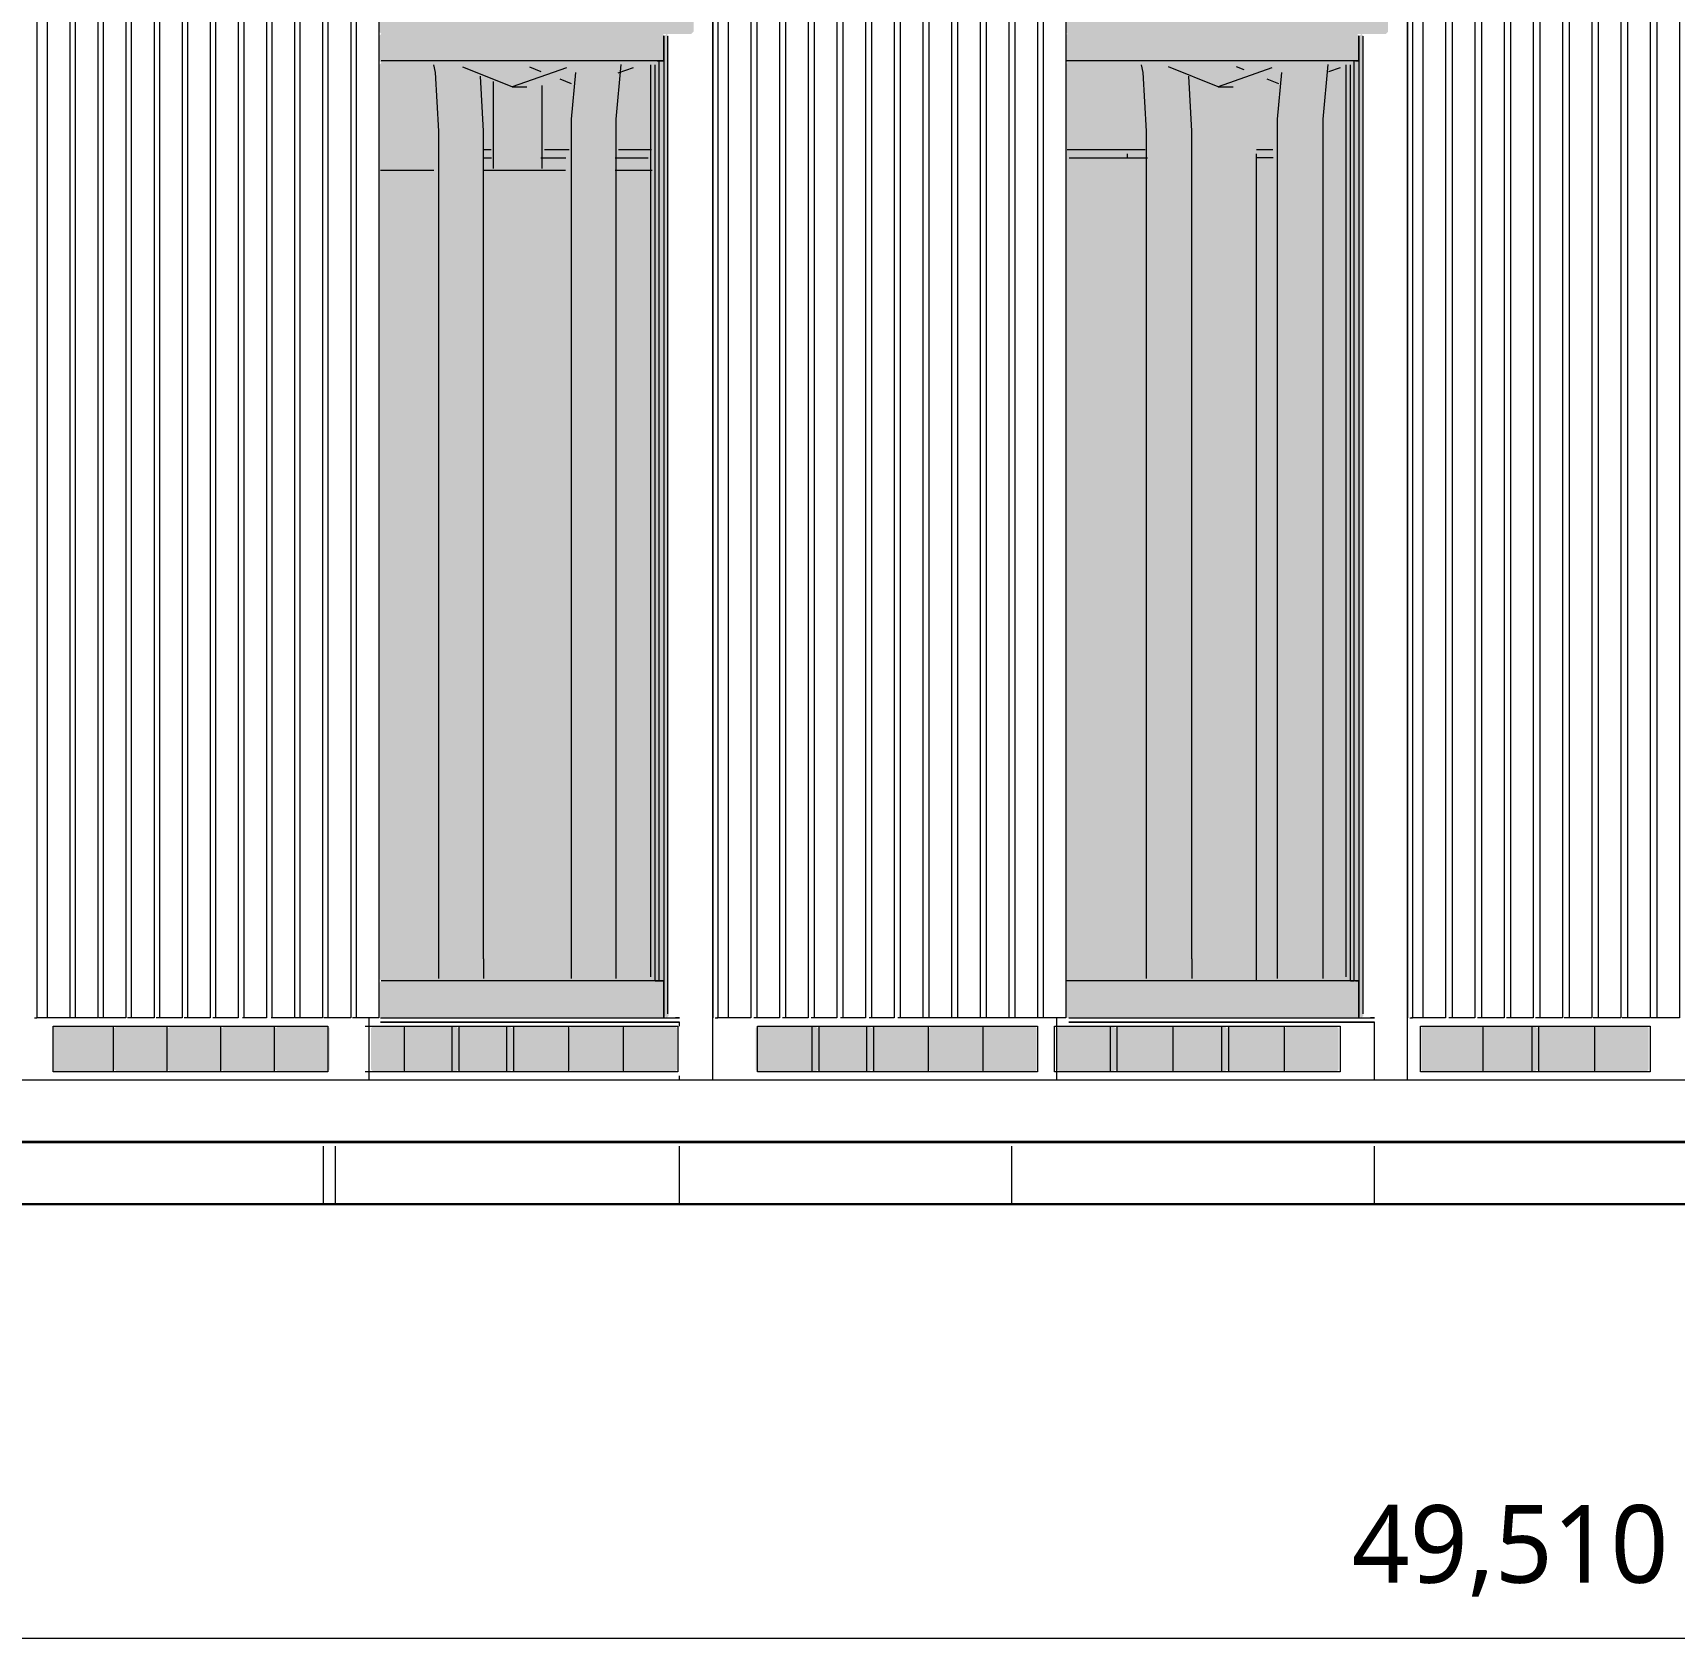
# Model space of a CAD drawing. Header units: millimetres. Extents: x 0 to 84100, y 0 to 59400.
# Drawn here: x 36477 to 40447, y 45447 to 49329 of the extents above; entities that cross this region are included whole.
import ezdxf

# ---------------------------------------------------------------- set-up
doc = ezdxf.new("R2010")
doc.units = ezdxf.units.MM
for name, color, linetype, lineweight in [('01_切断（構造・壁）', 7, 'Continuous', 35), ('09_立面の外形', 7, 'Continuous', 30), ('10_見えがかり', 7, 'Continuous', 13), ('12_見えがかり（ガラス）', 5, 'Continuous', 9), ('50_寸法', 3, 'Continuous', 9)]:
    doc.layers.add(name, color=color, linetype=linetype, lineweight=lineweight)
doc.styles.add('JP', font='NotoSansCJKjp-Regular.otf')

msp = doc.modelspace()

# ---------------------------------------------------------------- hatches: boundary and pattern name
at = {"layer": '10_見えがかり', "true_color": 0xe9dcc4}
for points in [[(38074.9, 49391.6), (38074.9, 49331.6), (38069.9, 49326.6), (37319.9, 49326.6), (37314.9, 49331.6), (37314.9, 49391.6), (37319.9, 49396.6), (37379.9, 49396.6), (37439.9, 49396.6), (38039.9, 49396.6), (38069.9, 49396.6)], [(39754.9, 49391.6), (39754.9, 49331.6), (39749.9, 49326.6), (38979.9, 49326.6), (38974.9, 49331.6), (38974.9, 49391.6), (38979.9, 49396.6), (39039.9, 49396.6), (39109.9, 49396.6), (39729.9, 49396.6), (39749.9, 49396.6)], [(38004.9, 49321.6), (38004.9, 49261.6), (37999.9, 49256.6), (37989.9, 49256.6), (37319.9, 49256.6), (37314.9, 49261.6), (37314.9, 49321.6), (37319.9, 49326.6), (37999.9, 49326.6)], [(38014.9, 49321.6), (38014.9, 46951.6), (38009.9, 46946.6), (38004.9, 46951.6), (38004.9, 47031.6), (37999.9, 47036.6), (37989.9, 47036.6), (37994.9, 47041.6), (37994.9, 49251.6), (37989.9, 49256.6), (37999.9, 49256.6), (38004.9, 49261.6), (38004.9, 49321.6), (38009.9, 49326.6)], [(39684.9, 49321.6), (39684.9, 49261.6), (39679.9, 49256.6), (39669.9, 49256.6), (38979.9, 49256.6), (38974.9, 49261.6), (38974.9, 49321.6), (38979.9, 49326.6), (39679.9, 49326.6)], [(39694.9, 49321.6), (39694.9, 46951.6), (39689.9, 46946.6), (39684.9, 46951.6), (39684.9, 47031.6), (39679.9, 47036.6), (39669.9, 47036.6), (39674.9, 47041.6), (39674.9, 49251.6), (39669.9, 49256.6), (39679.9, 49256.6), (39684.9, 49261.6), (39684.9, 49321.6), (39689.9, 49326.6)], [(38004.9, 47031.6), (38004.9, 46951.6), (37999.9, 46946.6), (37319.9, 46946.6), (37314.9, 46951.6), (37314.9, 47031.6), (37319.9, 47036.6), (37989.9, 47036.6), (37999.9, 47036.6)], [(39684.9, 47031.6), (39684.9, 46951.6), (39679.9, 46946.6), (38979.9, 46946.6), (38974.9, 46951.6), (38974.9, 47031.6), (38979.9, 47036.6), (39669.9, 47036.6), (39679.9, 47036.6)], [(36674.9, 46921.6), (36674.9, 46821.6), (36669.9, 46816.6), (36529.9, 46816.6), (36524.9, 46821.6), (36524.9, 46921.6), (36529.9, 46926.6), (36669.9, 46926.6)], [(36804.9, 46921.6), (36804.9, 46821.6), (36799.9, 46816.6), (36679.9, 46816.6), (36674.9, 46821.6), (36674.9, 46921.6), (36679.9, 46926.6), (36799.9, 46926.6)], [(36934.9, 46921.6), (36934.9, 46821.6), (36929.9, 46816.6), (36809.9, 46816.6), (36804.9, 46821.6), (36804.9, 46921.6), (36809.9, 46926.6), (36929.9, 46926.6)], [(37064.9, 46921.6), (37064.9, 46821.6), (37059.9, 46816.6), (36939.9, 46816.6), (36934.9, 46821.6), (36934.9, 46921.6), (36939.9, 46926.6), (37059.9, 46926.6)], [(37194.9, 46921.6), (37194.9, 46821.6), (37189.9, 46816.6), (37069.9, 46816.6), (37064.9, 46821.6), (37064.9, 46921.6), (37069.9, 46926.6), (37189.9, 46926.6)], [(37374.9, 46921.6), (37374.9, 46821.6), (37369.9, 46816.6), (37299.9, 46816.6), (37294.9, 46821.6), (37294.9, 46921.6), (37299.9, 46926.6), (37369.9, 46926.6)], [(37504.9, 46921.6), (37504.9, 46821.6), (37499.9, 46816.6), (37379.9, 46816.6), (37374.9, 46821.6), (37374.9, 46921.6), (37379.9, 46926.6), (37499.9, 46926.6)], [(37634.9, 46921.6), (37634.9, 46821.6), (37629.9, 46816.6), (37509.9, 46816.6), (37504.9, 46821.6), (37504.9, 46921.6), (37509.9, 46926.6), (37629.9, 46926.6)], [(37774.9, 46921.6), (37774.9, 46821.6), (37769.9, 46816.6), (37639.9, 46816.6), (37634.9, 46821.6), (37634.9, 46921.6), (37639.9, 46926.6), (37769.9, 46926.6)], [(37904.9, 46921.6), (37904.9, 46821.6), (37899.9, 46816.6), (37779.9, 46816.6), (37774.9, 46821.6), (37774.9, 46921.6), (37779.9, 46926.6), (37899.9, 46926.6)], [(38034.9, 46921.6), (38034.9, 46821.6), (38029.9, 46816.6), (37909.9, 46816.6), (37904.9, 46821.6), (37904.9, 46921.6), (37909.9, 46926.6), (38029.9, 46926.6)], [(38374.9, 46921.6), (38374.9, 46821.6), (38369.9, 46816.6), (38229.9, 46816.6), (38224.9, 46821.6), (38224.9, 46921.6), (38229.9, 46926.6), (38369.9, 46926.6)], [(38504.9, 46921.6), (38504.9, 46821.6), (38499.9, 46816.6), (38379.9, 46816.6), (38374.9, 46821.6), (38374.9, 46921.6), (38379.9, 46926.6), (38499.9, 46926.6)], [(38644.9, 46921.6), (38644.9, 46821.6), (38639.9, 46816.6), (38509.9, 46816.6), (38504.9, 46821.6), (38504.9, 46921.6), (38509.9, 46926.6), (38639.9, 46926.6)], [(38774.9, 46921.6), (38774.9, 46821.6), (38769.9, 46816.6), (38649.9, 46816.6), (38644.9, 46821.6), (38644.9, 46921.6), (38649.9, 46926.6), (38769.9, 46926.6)], [(38904.9, 46921.6), (38904.9, 46821.6), (38899.9, 46816.6), (38779.9, 46816.6), (38774.9, 46821.6), (38774.9, 46921.6), (38779.9, 46926.6), (38899.9, 46926.6)], [(39094.9, 46921.6), (39094.9, 46821.6), (39089.9, 46816.6), (38959.9, 46816.6), (38954.9, 46821.6), (38954.9, 46921.6), (38959.9, 46926.6), (39089.9, 46926.6)], [(39234.9, 46921.6), (39234.9, 46821.6), (39229.9, 46816.6), (39099.9, 46816.6), (39094.9, 46821.6), (39094.9, 46921.6), (39099.9, 46926.6), (39229.9, 46926.6)], [(39364.9, 46921.6), (39364.9, 46821.6), (39359.9, 46816.6), (39239.9, 46816.6), (39234.9, 46821.6), (39234.9, 46921.6), (39239.9, 46926.6), (39359.9, 46926.6)], [(39504.9, 46921.6), (39504.9, 46821.6), (39499.9, 46816.6), (39369.9, 46816.6), (39364.9, 46821.6), (39364.9, 46921.6), (39369.9, 46926.6), (39499.9, 46926.6)], [(39634.9, 46921.6), (39634.9, 46821.6), (39629.9, 46816.6), (39509.9, 46816.6), (39504.9, 46821.6), (39504.9, 46921.6), (39509.9, 46926.6), (39629.9, 46926.6)], [(39984.9, 46921.6), (39984.9, 46821.6), (39979.9, 46816.6), (39839.9, 46816.6), (39834.9, 46821.6), (39834.9, 46921.6), (39839.9, 46926.6), (39979.9, 46926.6)], [(40114.9, 46921.6), (40114.9, 46821.6), (40109.9, 46816.6), (39989.9, 46816.6), (39984.9, 46821.6), (39984.9, 46921.6), (39989.9, 46926.6), (40109.9, 46926.6)], [(40254.9, 46921.6), (40254.9, 46821.6), (40249.9, 46816.6), (40119.9, 46816.6), (40114.9, 46821.6), (40114.9, 46921.6), (40119.9, 46926.6), (40249.9, 46926.6)], [(40384.9, 46921.6), (40384.9, 46821.6), (40379.9, 46816.6), (40259.9, 46816.6), (40254.9, 46821.6), (40254.9, 46921.6), (40259.9, 46926.6), (40379.9, 46926.6)]]:
    msp.add_hatch(color=8, dxfattribs=at).paths.add_polyline_path(points)
at = {"layer": '12_見えがかり（ガラス）', "true_color": 0xdce9f2}
for points in [[(37989.9, 49256.6), (37994.9, 49251.6), (37994.9, 47041.6), (37989.9, 47036.6), (37319.9, 47036.6), (37314.9, 47041.6), (37314.9, 49251.6), (37319.9, 49256.6)], [(39669.9, 49256.6), (39674.9, 49251.6), (39674.9, 47041.6), (39669.9, 47036.6), (38979.9, 47036.6), (38974.9, 47041.6), (38974.9, 49251.6), (38979.9, 49256.6)]]:
    msp.add_hatch(color=8, dxfattribs=at).paths.add_polyline_path(points)

# ---------------------------------------------------------------- linework, layer by layer
at = {"layer": '01_切断（構造・壁）'}
msp.add_lwpolyline([(12794.9, 46646.6), (67305.1, 46646.6)], dxfattribs=at)
at = {"layer": '09_立面の外形'}
msp.add_lwpolyline([(63333, 46496.6), (19322.3, 46496.6), (19322.3, 46646.6), (17619.5, 46646.6)], dxfattribs=at)
at = {"layer": '10_見えがかり'}
for points in [[(36770, 49591.6), (36770, 46946.6), (36715.9, 46946.6), (36715.9, 49583.8)], [(36837.9, 49589.2), (36837.9, 46946.6), (36783.9, 46946.6), (36783.9, 49590.3)], [(36905.9, 49590.3), (36905.9, 46946.6), (36851.8, 46946.6), (36851.8, 49589.2)], [(36973.8, 49591), (36973.8, 46946.6), (36919.8, 46946.6), (36919.8, 49591.6)], [(37041.8, 49591.4), (37041.8, 46946.6), (36987.8, 46946.6), (36987.8, 49591.4)], [(37109.8, 49587.9), (37109.8, 46946.6), (37055.7, 46946.6), (37055.7, 49591)], [(37177.7, 49589.4), (37177.7, 46946.6), (37123.7, 46946.6), (37123.7, 49590.2)], [(37234.1, 49591), (37234.1, 49391.6), (37245.7, 49391.6), (37245.7, 46946.6), (37228.2, 46946.6), (37209.1, 46946.6), (37191.6, 46946.6), (37191.6, 49589.1)], [(38213.4, 49591.1), (38213.4, 46946.6), (38159.4, 46946.6), (38159.4, 49557.3)], [(38421.3, 49591.5), (38421.3, 46946.6), (38367.3, 46946.6), (38367.3, 49591.3)], [(38490.6, 49591.5), (38490.6, 46946.6), (38436.6, 46946.6), (38436.6, 49591.2)], [(38559.9, 49591.6), (38559.9, 46946.6), (38505.9, 46946.6), (38505.9, 49591)], [(38629.2, 49588.3), (38629.2, 46946.6), (38575.2, 46946.6), (38575.2, 49590.8)], [(38698.5, 49588.8), (38698.5, 46946.6), (38644.5, 46946.6), (38644.5, 49590.5)], [(38767.8, 49589.3), (38767.8, 46946.6), (38713.8, 46946.6), (38713.8, 49590.3)], [(38837.1, 49589.7), (38837.1, 46946.6), (38783.1, 46946.6), (38783.1, 49589.9)], [(38895.6, 49590.4), (38895.6, 49391.6), (38906.4, 49391.6), (38906.4, 46946.6), (38888.6, 46946.6), (38852.4, 46946.6), (38852.4, 49589.5)], [(39893.8, 49451.1), (39893.8, 46946.6), (39839.8, 46946.6), (39839.8, 49587.6)], [(40035.2, 49590.6), (40035.2, 46946.6), (39981.2, 46946.6), (39981.2, 49567.6)], [(40105.9, 49590.3), (40105.9, 46946.6), (40051.9, 46946.6), (40051.9, 49589.2)], [(40176.6, 49590), (40176.6, 46946.6), (40122.6, 46946.6), (40122.6, 49589.7)], [(40247.3, 49589.6), (40247.3, 46946.6), (40193.3, 46946.6), (40193.3, 49590)], [(40318, 49589.2), (40318, 46946.6), (40264, 46946.6), (40264, 49590.4)], [(40388.7, 49588.7), (40388.7, 46946.6), (40334.7, 46946.6), (40334.7, 49590.6)], [(40459.4, 49588.2), (40459.4, 46946.6), (40405.4, 46946.6), (40405.4, 49590.9)], [(36566.1, 49570.2), (36566.1, 46946.6), (36512, 46946.6), (36512, 49519.9)], [(36702, 49551.4), (36702, 46946.6), (36648, 46946.6), (36648, 49495.8)], [(38352, 49581.4), (38352, 46946.6), (38298, 46946.6), (38298, 49525.9)], [(39964.5, 49530.9), (39964.5, 46946.6), (39910.5, 46946.6), (39910.5, 49478.4)], [(38282.7, 49501.3), (38282.7, 46946.6), (38228.7, 46946.6), (38228.7, 49451.5)], [(36634.1, 49461), (36634.1, 46946.6), (36580, 46946.6), (36580, 49447.8)], [(36486.8, 49421.1), (36486.8, 46946.6)], [(37313.6, 49391.6), (37313.6, 46946.6), (37259.6, 46946.6), (37259.6, 49391.6), (37313.6, 49391.6)], [(38121.6, 46796.6), (38121.6, 49421.1)], [(38121.6, 49421.1), (38121.6, 46946.6)], [(38133.7, 49421.1), (38133.7, 46946.6)], [(38975.7, 49391.6), (38975.7, 46946.6), (38921.7, 46946.6), (38921.7, 49391.6), (38975.7, 49391.6)], [(39801.6, 46796.6), (39801.6, 49421.1)], [(39801.6, 49421.1), (39801.6, 46946.6)], [(39813.5, 49421.1), (39813.5, 46946.6)], [(38003, 49261.6), (38003, 49321.6)], [(38003, 49321.6), (38003, 46946.6)], [(38013, 46956.2), (38013, 49321.3)], [(39684.1, 49261.6), (39684.1, 49321.6)], [(39684.1, 49321.6), (39684.1, 46946.6)], [(39694.1, 46956.2), (39694.1, 49321.3)], [(38003, 49261.6), (37320.5, 49261.6)], [(37451, 49233.4), (37446.7, 49251.7)], [(37458.9, 49091), (37451, 49233.4)], [(37636, 49198.5), (37516.7, 49246)], [(37767.3, 49244.6), (37636, 49198.5)], [(37706.2, 49235), (37678.7, 49246)], [(37789.4, 49233.3), (37779, 49119.9)], [(37899.1, 49252.2), (37886.9, 49119.9)], [(37929.2, 49244.6), (37891.7, 49231.4)], [(37970.8, 49251.7), (37970.8, 47046.4)], [(37986.9, 49261.6), (38003, 49261.6)], [(39684.1, 49261.6), (38977.3, 49261.6)], [(39162.3, 49233.4), (39158, 49251.7)], [(39170.1, 49091), (39162.3, 49233.4)], [(39343.6, 49198.5), (39223.3, 49246.9)], [(39473.4, 49244.6), (39343.6, 49198.5)], [(39406.9, 49239.5), (39388.4, 49246.9)], [(39496.9, 49233.3), (39486.6, 49119.9)], [(39608.7, 49252.2), (39596.6, 49119.9)], [(39638.5, 49244.6), (39610.7, 49234.7)], [(39652.3, 49251.7), (39652.3, 47046.4)], [(39676.2, 49261.6), (39684.1, 49261.6)], [(37566.9, 49091), (37559.5, 49223.9)], [(37590, 49211.6), (37590, 49096.6)], [(37636, 49198.5), (37672, 49198.5)], [(37708.2, 49202), (37708.2, 49096.6)], [(37779.6, 49205.8), (37752.1, 49216.7)], [(39280.1, 49091), (39272.9, 49223.9)], [(39343.6, 49198.5), (39380.3, 49198.5)], [(39490.2, 49205.9), (39462.4, 49217.1)], [(37779, 49119.9), (37779, 48977)], [(37886.9, 49119.9), (37887, 48977)], [(39486.6, 49119.9), (39486.6, 48977)], [(39596.6, 49119.9), (39596.7, 48977)], [(37458.9, 48948.1), (37458.9, 49091)], [(37566.9, 48948.1), (37566.9, 49091)], [(37590, 49096.6), (37590, 49000.7)], [(37708.2, 49096.6), (37708.2, 49000.7)], [(39170.1, 48948.1), (39170.1, 49091)], [(39280.1, 48948.1), (39280.1, 49091)], [(37565.5, 49046.6), (37585.4, 49046.6)], [(37566, 49026.6), (37586, 49026.6)], [(37705.8, 49026.6), (37765.7, 49026.6)], [(37714.7, 49046.6), (37774.4, 49046.6)], [(37885.5, 49026.6), (37965.3, 49026.6)], [(37893.8, 49046.6), (37973.4, 49046.6)], [(38978.3, 49046.6), (39167.3, 49046.6)], [(38983.2, 49026.6), (39172.9, 49026.6)], [(39124.6, 49026.6), (39124.6, 49036.6)], [(39436.1, 49046.6), (39475.9, 49046.6)], [(39436.1, 47036.6), (39436.1, 49036.6)], [(39476.4, 49026.6), (39436.7, 49026.6)], [(37317.6, 48996.6), (37447, 48996.6)], [(37566.4, 48996.6), (37765.6, 48996.6)], [(37885, 48996.6), (37974.6, 48996.6)], [(37458.9, 48805.1), (37458.9, 48948.1)], [(37566.9, 48805.1), (37566.9, 48948.1)], [(37779, 48977), (37779, 48834)], [(37887, 48977), (37887, 48834)], [(39170.1, 48805.1), (39170.1, 48948.1)], [(39280.1, 48805.1), (39280.1, 48948.1)], [(39486.6, 48977), (39486.6, 48834)], [(39596.7, 48977), (39596.7, 48834)], [(37779, 48834), (37779, 48691)], [(37887, 48834), (37887, 48691)], [(39486.6, 48834), (39486.6, 48691)], [(39596.7, 48834), (39596.7, 48691)], [(37458.9, 48662.2), (37458.9, 48805.1)], [(37566.9, 48662.2), (37566.9, 48805.1)], [(39170.1, 48662.2), (39170.1, 48805.1)], [(39280.1, 48662.2), (39280.1, 48805.1)], [(37779, 48691), (37779, 48548.1)], [(37887, 48691), (37887, 48548.1)], [(39486.6, 48691), (39486.6, 48548.1)], [(39596.7, 48691), (39596.7, 48548.1)], [(37458.9, 48519.2), (37458.9, 48662.2)], [(37566.9, 48519.2), (37566.9, 48662.2)], [(39170.1, 48519.2), (39170.1, 48662.2)], [(39280.1, 48519.2), (39280.1, 48662.2)], [(37458.9, 48376.2), (37458.9, 48519.2)], [(37566.9, 48376.2), (37566.9, 48519.2)], [(37779, 48548.1), (37779, 48405.1)], [(37887, 48548.1), (37887, 48405.1)], [(39170.1, 48376.2), (39170.1, 48519.2)], [(39280.1, 48376.2), (39280.1, 48519.2)], [(39486.6, 48548.1), (39486.6, 48405.1)], [(39596.7, 48548.1), (39596.7, 48405.1)], [(37779, 48405.1), (37779, 48262.2)], [(37887, 48405.1), (37887, 48262.2)], [(39486.6, 48405.1), (39486.6, 48262.2)], [(39596.7, 48405.1), (39596.7, 48262.2)], [(37458.9, 48233.3), (37458.9, 48376.2)], [(37566.9, 48233.3), (37566.9, 48376.2)], [(39170.1, 48233.3), (39170.1, 48376.2)], [(39280.1, 48233.3), (39280.1, 48376.2)], [(37458.9, 48090.3), (37458.9, 48233.3)], [(37566.9, 48090.3), (37566.9, 48233.3)], [(37779, 48262.2), (37779, 48119.2)], [(37887, 48262.2), (37887, 48119.2)], [(39170.1, 48090.3), (39170.1, 48233.3)], [(39280.1, 48090.3), (39280.1, 48233.3)], [(39486.6, 48262.2), (39486.6, 48119.2)], [(39596.7, 48262.2), (39596.7, 48119.2)], [(37779, 48119.2), (37779, 47976.2)], [(37887, 48119.2), (37887, 47976.2)], [(39486.6, 48119.2), (39486.6, 47976.2)], [(39596.7, 48119.2), (39596.7, 47976.2)], [(37458.9, 47947.3), (37458.9, 48090.3)], [(37566.9, 47947.3), (37566.9, 48090.3)], [(39170.1, 47947.3), (39170.1, 48090.3)], [(39280.1, 47947.3), (39280.1, 48090.3)], [(37779, 47976.2), (37779, 47833.3)], [(37887, 47976.2), (37887, 47833.3)], [(39486.6, 47976.2), (39486.6, 47833.3)], [(39596.7, 47976.2), (39596.7, 47833.3)], [(37458.9, 47804.4), (37458.9, 47947.3)], [(37566.9, 47804.4), (37566.9, 47947.3)], [(39170.1, 47804.4), (39170.1, 47947.3)], [(39280.2, 47804.4), (39280.1, 47947.3)], [(37458.9, 47661.4), (37458.9, 47804.4)], [(37566.9, 47661.4), (37566.9, 47804.4)], [(37779, 47833.3), (37779, 47690.3)], [(37887, 47833.3), (37887, 47690.3)], [(39170.1, 47661.4), (39170.1, 47804.4)], [(39280.2, 47661.4), (39280.2, 47804.4)], [(39486.6, 47833.3), (39486.6, 47690.3)], [(39596.7, 47833.3), (39596.7, 47690.3)], [(37779, 47690.3), (37779, 47547.3)], [(37887, 47690.3), (37887, 47547.3)], [(39486.6, 47690.3), (39486.6, 47547.3)], [(39596.7, 47690.3), (39596.7, 47547.3)], [(37458.9, 47518.4), (37458.9, 47661.4)], [(37566.9, 47518.4), (37566.9, 47661.4)], [(39170.1, 47518.4), (39170.1, 47661.4)], [(39280.2, 47518.4), (39280.2, 47661.4)], [(37458.9, 47375.5), (37458.9, 47518.4)], [(37566.9, 47375.5), (37566.9, 47518.4)], [(37779, 47547.3), (37779, 47404.4)], [(37887, 47547.3), (37887, 47404.4)], [(39170.1, 47375.5), (39170.1, 47518.4)], [(39280.2, 47375.5), (39280.2, 47518.4)], [(39486.6, 47547.3), (39486.6, 47404.4)], [(39596.7, 47547.3), (39596.7, 47404.4)], [(37779, 47404.4), (37779, 47261.4)], [(37887, 47404.4), (37887, 47261.4)], [(39486.6, 47404.4), (39486.6, 47261.4)], [(39596.7, 47404.4), (39596.7, 47261.4)], [(37458.9, 47232.5), (37458.9, 47375.5)], [(37566.9, 47232.5), (37566.9, 47375.5)], [(39170.1, 47232.5), (39170.1, 47375.5)], [(39280.2, 47232.5), (39280.2, 47375.5)], [(37779, 47261.4), (37779, 47118.4)], [(37887, 47261.4), (37887, 47118.4)], [(39486.6, 47261.4), (39486.6, 47118.4)], [(39596.7, 47261.4), (39596.7, 47118.4)], [(37458.9, 47089.5), (37458.9, 47232.5)], [(37566.9, 47089.5), (37566.9, 47232.5)], [(39170.1, 47089.5), (39170.1, 47232.5)], [(39280.2, 47089.5), (39280.2, 47232.5)], [(37458.9, 47041.9), (37458.9, 47089.5)], [(37566.9, 47089.5), (37566.9, 47041.9)], [(37779, 47118.4), (37779, 47042.2)], [(37887, 47118.4), (37887, 47042.2)], [(39170.1, 47041.9), (39170.1, 47089.5)], [(39280.2, 47089.5), (39280.2, 47041.9)], [(39486.6, 47118.4), (39486.6, 47042.2)], [(39596.7, 47118.4), (39596.7, 47042.2)], [(38003, 47036.6), (37320.5, 47036.6)], [(37986.9, 47036.6), (38003, 47036.6)], [(38003, 46946.6), (38003, 47036.6)], [(39684.1, 47036.6), (38977.3, 47036.6)], [(39676.2, 47036.6), (39684.1, 47036.6)], [(39684.1, 46946.6), (39684.1, 47036.6)], [(36480.7, 46946.6), (36486.8, 46946.6)], [(36516.6, 46946.6), (36486.8, 46946.6)], [(36671.6, 46926.6), (36671.6, 46816.6), (36525.7, 46816.6), (36525.7, 46926.6), (36671.6, 46926.6)], [(36586.2, 46946.6), (36566.4, 46946.6)], [(36655.9, 46946.6), (36636, 46946.6)], [(36801.2, 46926.6), (36801.2, 46816.6), (36660.8, 46816.6)], [(36660.8, 46926.6), (36801.2, 46926.6)], [(36725.5, 46946.6), (36705.6, 46946.6)], [(36795.1, 46946.6), (36775.2, 46946.6)], [(36930.8, 46926.6), (36930.8, 46816.6), (36790.8, 46816.6)], [(36790.8, 46926.6), (36930.8, 46926.6)], [(36852.5, 46946.6), (36842.6, 46946.6)], [(36864.7, 46946.6), (36844.8, 46946.6)], [(36922.1, 46946.6), (36912.2, 46946.6)], [(36934.3, 46946.6), (36914.4, 46946.6)], [(37060.4, 46926.6), (37060.4, 46816.6), (36920.8, 46816.6)], [(36920.8, 46926.6), (37060.4, 46926.6)], [(36994, 46946.6), (36984.1, 46946.6)], [(37190, 46926.6), (37190, 46816.6), (37050.8, 46816.6)], [(37050.8, 46926.6), (37190, 46926.6)], [(37063.6, 46946.6), (37053.7, 46946.6)], [(37121, 46946.6), (37111.1, 46946.6)], [(37133.2, 46946.6), (37113.3, 46946.6)], [(37190.6, 46946.6), (37180.7, 46946.6)], [(37202.8, 46946.6), (37183, 46946.6)], [(37260.3, 46946.6), (37250.3, 46946.6)], [(37272.5, 46946.6), (37252.6, 46946.6)], [(37375.2, 46926.6), (37375.2, 46816.6), (37280.8, 46816.6)], [(37280.8, 46926.6), (37375.2, 46926.6)], [(37290.1, 46796.6), (37290.1, 46946.3)], [(37317.5, 46946.6), (38040.7, 46946.6)], [(37317.5, 46936.6), (38040.7, 46936.6)], [(38040.7, 46936.6), (37317.5, 46936.6)], [(37507.5, 46926.6), (37507.5, 46816.6), (37360.8, 46816.6)], [(37360.8, 46926.6), (37507.5, 46926.6)], [(37639.8, 46926.6), (37639.8, 46816.6), (37491.4, 46816.6), (37491.4, 46926.6), (37639.8, 46926.6)], [(37772.1, 46926.6), (37772.1, 46816.6), (37623.7, 46816.6), (37623.7, 46926.6), (37772.1, 46926.6)], [(37904.4, 46926.6), (37904.4, 46816.6), (37760.8, 46816.6)], [(37760.8, 46926.6), (37904.4, 46926.6)], [(38036.7, 46926.6), (38036.7, 46816.6), (37890.8, 46816.6)], [(37890.8, 46926.6), (38036.7, 46926.6)], [(38040.7, 46946.6), (38031.4, 46946.6)], [(38040.7, 46936.6), (38031.4, 46936.6)], [(38040.7, 46936.6), (38031.4, 46936.6)], [(38040.7, 46926.6), (38040.7, 46936.6)], [(38127.6, 46946.6), (38133.7, 46946.6)], [(38161.2, 46946.6), (38131.5, 46946.6)], [(38173.3, 46946.6), (38133.7, 46946.6)], [(38230.5, 46946.6), (38220.6, 46946.6)], [(38242.6, 46946.6), (38222.8, 46946.6)], [(38377.6, 46926.6), (38377.6, 46816.6), (38229.3, 46816.6), (38229.3, 46926.6), (38377.6, 46926.6)], [(38299.8, 46946.6), (38289.9, 46946.6)], [(38311.9, 46946.6), (38292.1, 46946.6)], [(38369.1, 46946.6), (38359.2, 46946.6)], [(38381.2, 46946.6), (38361.4, 46946.6)], [(38509.9, 46926.6), (38509.9, 46816.6), (38361.5, 46816.6), (38361.5, 46926.6), (38509.9, 46926.6)], [(38450.5, 46946.6), (38430.7, 46946.6)], [(38642.1, 46926.6), (38642.1, 46816.6), (38493.8, 46816.6), (38493.8, 46926.6), (38642.1, 46926.6)], [(38519.8, 46946.6), (38500, 46946.6)], [(38589.1, 46946.6), (38569.3, 46946.6)], [(38636.4, 46946.6), (38626.5, 46946.6)], [(38648.5, 46946.6), (38628.7, 46946.6)], [(38774.4, 46926.6), (38774.4, 46816.6), (38630.8, 46816.6)], [(38630.8, 46926.6), (38774.4, 46926.6)], [(38705.7, 46946.6), (38695.8, 46946.6)], [(38717.8, 46946.6), (38698, 46946.6)], [(38906.6, 46926.6), (38906.6, 46816.6), (38760.8, 46816.6)], [(38760.8, 46926.6), (38906.6, 46926.6)], [(38775, 46946.6), (38765.1, 46946.6)], [(38787.1, 46946.6), (38767.3, 46946.6)], [(38856.4, 46946.6), (38836.6, 46946.6)], [(38925.7, 46946.6), (38905.9, 46946.6)], [(39099, 46926.6), (39099, 46816.6), (38948.2, 46816.6), (38948.2, 46926.6), (39099, 46926.6)], [(38953.2, 46796.6), (38953.2, 46946.3)], [(38982.7, 46946.6), (39721.5, 46946.6)], [(39721.5, 46936.6), (38982.7, 46936.6)], [(38982.7, 46936.6), (39721.5, 46936.6)], [(39233.9, 46926.6), (39233.9, 46816.6), (39083.1, 46816.6), (39083.1, 46926.6), (39233.9, 46926.6)], [(39368.8, 46926.6), (39368.8, 46816.6), (39220.8, 46816.6)], [(39220.8, 46926.6), (39368.8, 46926.6)], [(39503.7, 46926.6), (39503.7, 46816.6), (39352.9, 46816.6), (39352.9, 46926.6), (39503.7, 46926.6)], [(39638.6, 46926.6), (39638.6, 46816.6), (39490.8, 46816.6)], [(39490.8, 46926.6), (39638.6, 46926.6)], [(39721.5, 46946.6), (39712.2, 46946.6)], [(39721.5, 46936.6), (39712.2, 46936.6)], [(39721.5, 46936.6), (39712.2, 46936.6)], [(39721.5, 46796.6), (39721.5, 46936.6)], [(39807.5, 46946.6), (39813.5, 46946.6)], [(39841.5, 46946.6), (39811.6, 46946.6)], [(39853.4, 46946.6), (39813.5, 46946.6)], [(39984, 46926.6), (39984, 46816.6), (39833.2, 46816.6), (39833.2, 46926.6), (39984, 46926.6)], [(39911.4, 46946.6), (39901.4, 46946.6)], [(39923.3, 46946.6), (39903.4, 46946.6)], [(40118.8, 46926.6), (40118.8, 46816.6), (39970.8, 46816.6)], [(39970.8, 46926.6), (40118.8, 46926.6)], [(39981.3, 46946.6), (39971.3, 46946.6)], [(39993.2, 46946.6), (39973.2, 46946.6)], [(40051.1, 46946.6), (40041.2, 46946.6)], [(40063.1, 46946.6), (40043.1, 46946.6)], [(40253.7, 46926.6), (40253.7, 46816.6), (40102.9, 46816.6), (40102.9, 46926.6), (40253.7, 46926.6)], [(40121, 46946.6), (40111, 46946.6)], [(40132.9, 46946.6), (40113, 46946.6)], [(40190.9, 46946.6), (40180.9, 46946.6)], [(40202.8, 46946.6), (40182.9, 46946.6)], [(40388.5, 46926.6), (40388.5, 46816.6), (40240.8, 46816.6)], [(40240.8, 46926.6), (40388.5, 46926.6)], [(40260.8, 46946.6), (40250.8, 46946.6)], [(40272.7, 46946.6), (40252.7, 46946.6)], [(40330.6, 46946.6), (40320.7, 46946.6)], [(40342.6, 46946.6), (40322.6, 46946.6)], [(40400.5, 46946.6), (40390.5, 46946.6)], [(40412.5, 46946.6), (40392.5, 46946.6)], [(38040.7, 46796.6), (38040.7, 46806.6)], [(36074.2, 46796.6), (36586.8, 46796.6)], [(36586.8, 46796.6), (37102.9, 46796.6)], [(37102.9, 46796.6), (37622.5, 46796.6)], [(37622.5, 46796.6), (38145.5, 46796.6)], [(38145.5, 46796.6), (38671.9, 46796.6)], [(38671.9, 46796.6), (39201.7, 46796.6)], [(39201.7, 46796.6), (39734.9, 46796.6)], [(39734.9, 46796.6), (40271.5, 46796.6)], [(40271.5, 46796.6), (40811.5, 46796.6)], [(36074.2, 46646.6), (36586.8, 46646.6)], [(36586.8, 46646.6), (37102.9, 46646.6)], [(37102.9, 46646.6), (37622.5, 46646.6)], [(37622.5, 46646.6), (38145.5, 46646.6)], [(38145.5, 46646.6), (38671.9, 46646.6)], [(38671.9, 46646.6), (39201.7, 46646.6)], [(39201.7, 46646.6), (39734.9, 46646.6)], [(39734.9, 46646.6), (40271.5, 46646.6)], [(40271.5, 46646.6), (40811.5, 46646.6)], [(37180.3, 46496.6), (37180.3, 46636.6)], [(37208.6, 46496.6), (37208.6, 46636.6)], [(38040.7, 46496.6), (38040.7, 46636.6)], [(38844.9, 46496.6), (38844.9, 46636.6)], [(39721.5, 46496.6), (39721.5, 46636.6)], [(36404.3, 46496.6), (37180.3, 46496.6)], [(36404.3, 46496.6), (37180.3, 46496.6)], [(37180.3, 46496.6), (37170.3, 46496.6)], [(37180.3, 46496.6), (37170.3, 46496.6)], [(37180.3, 46496.6), (37208.6, 46496.6)], [(38040.7, 46496.6), (37208.6, 46496.6)], [(38040.7, 46496.6), (38031.4, 46496.6)], [(38052.2, 46496.6), (38844.9, 46496.6)], [(38834.9, 46496.6), (38844.9, 46496.6)], [(38834.9, 46496.6), (38844.9, 46496.6)], [(38844.9, 46496.6), (38872.9, 46496.6)], [(39721.5, 46496.6), (38872.9, 46496.6)], [(39721.5, 46496.6), (39712.2, 46496.6)], [(40542.4, 46496.6), (39733.6, 46496.6)]]:
    msp.add_lwpolyline(points, dxfattribs=at)
at = {"layer": '12_見えがかり（ガラス）'}
for points in [[(37704.9, 49261.6), (37319.2, 49261.6)], [(37991.8, 49261.6), (37734.6, 49261.6)], [(37982.1, 47036.6), (37982.1, 49251.6)], [(37991.8, 47036.6), (37991.8, 49261.6)], [(39673, 49261.6), (38976.2, 49261.6)], [(39663.4, 47036.6), (39663.4, 49251.6)], [(39673, 47036.6), (39673, 49261.6)], [(37991.8, 47036.6), (37319.2, 47036.6)], [(37982.1, 47036.6), (37319.4, 47036.6)], [(37982.1, 47036.6), (37991.8, 47036.6)], [(39673, 47036.6), (38976.2, 47036.6)], [(39663.4, 47036.6), (38976.6, 47036.6)], [(39663.4, 47036.6), (39673, 47036.6)]]:
    msp.add_lwpolyline(points, dxfattribs=at)
at = {"layer": '50_寸法'}
msp.add_lwpolyline([(15294.9, 45446.6), (64805.1, 45446.6)], dxfattribs=at)

# ---------------------------------------------------------------- texts
at = {"layer": '50_寸法', "insert": (40050, 45546.6), "char_height": 187.87, "attachment_point": 8, "style": 'JP'}
msp.add_mtext('49,510', dxfattribs=at)

doc.saveas('drawing.dxf')
